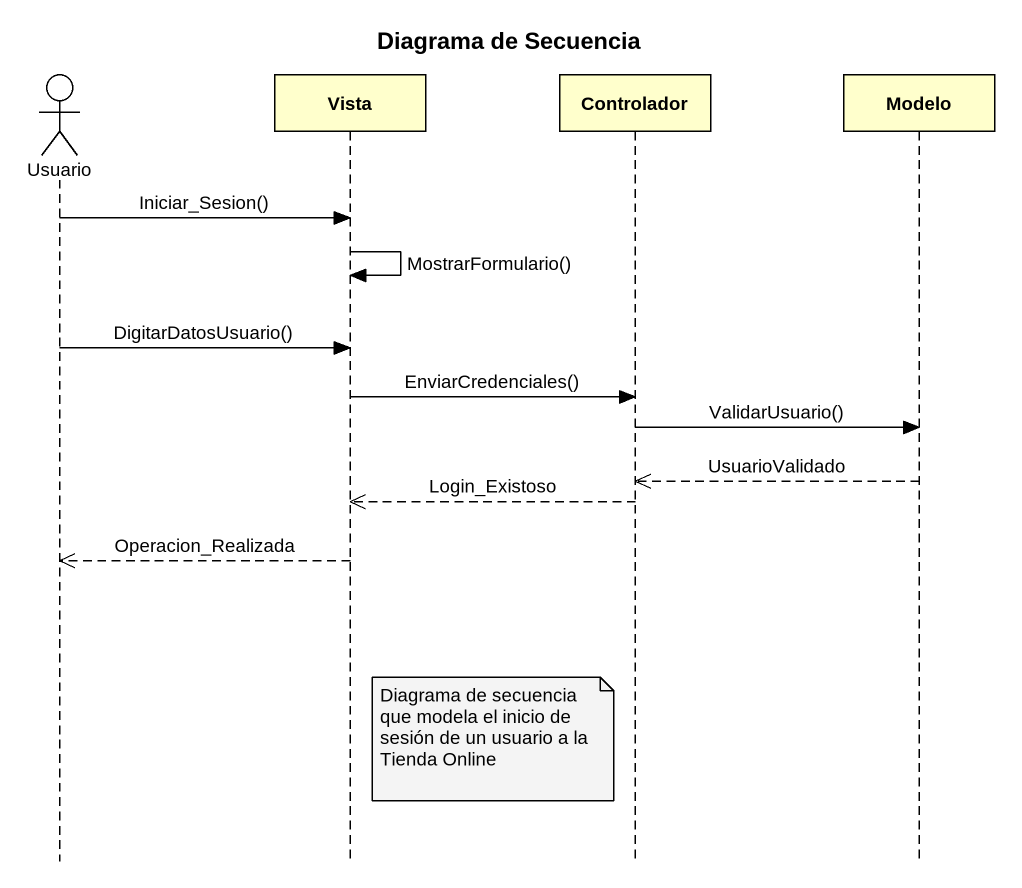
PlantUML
@startuml
title Diagrama de Secuencia
hide footbox
actor Usuario
participant Vista
participant Controlador
participant Modelo

Usuario -> Vista : Iniciar_Sesion()
Vista -> Vista : MostrarFormulario()
Usuario -> Vista : DigitarDatosUsuario()
Vista -> Controlador : EnviarCredenciales()
Controlador -> Modelo : ValidarUsuario()
Modelo -->> Controlador : UsuarioValidado
Controlador -->> Vista : Login_Existoso
Vista -->> Usuario : Operacion_Realizada
note right of Vista : Diagrama de secuencia que modela el inicio de sesión de un usuario a la Tienda Online
@enduml
